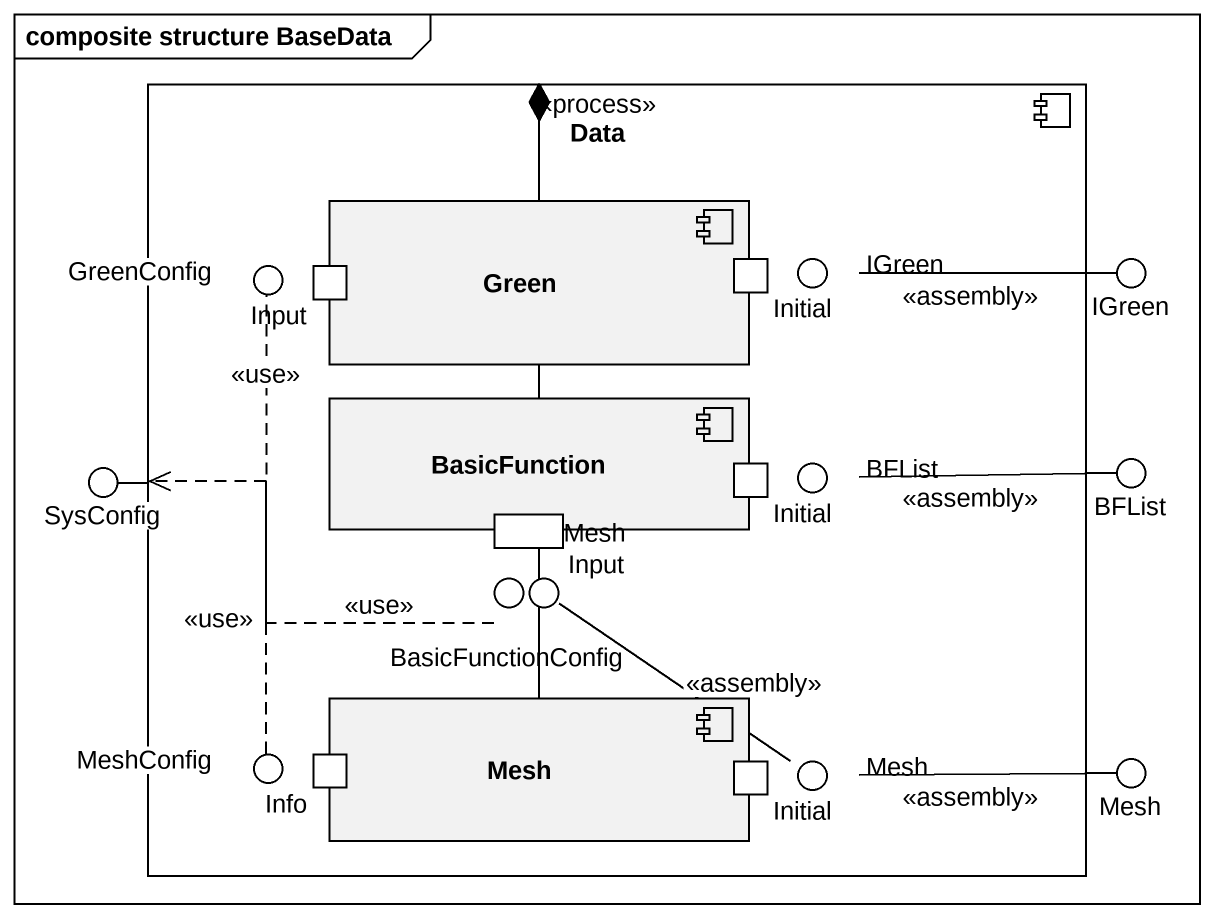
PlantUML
@startuml
mainframe composite structure BaseData
component Data <<process>> {
  component Green {
    port Input
    port Initial
  }
  component BasicFunction {
    port "Input" as Input_2
    port "Initial" as Initial_2
  }
  component "Mesh" as Mesh_2 {
    port Info
    port "Initial" as Initial_3
  }
}
() GreenConfig
() IGreen
() "IGreen" as IGreen_2
() BFList
() SysConfig
() BasicFunctionConfig
() Mesh
() "BFList" as BFList_2
() MeshConfig
() "Mesh" as Mesh_3
() "Mesh" as Mesh_4
Data -left- GreenConfig
Data -up- IGreen
Data -right- IGreen_2
Data -right- BFList
Data -left- SysConfig
Data -- BasicFunctionConfig
Data -- Mesh
Data -right- BFList_2
Data -- MeshConfig
Data -- Mesh_3
Data -right- Mesh_4
Green --* Data
GreenConfig ..> SysConfig : <<use>>
IGreen_2 -left- IGreen : <<assembly>>
BasicFunction -right-* Data
BFList -left- BFList_2 : <<assembly>>
BasicFunctionConfig .left.> SysConfig : <<use>>
Mesh -- Mesh_3 : <<assembly>>
MeshConfig .up.> SysConfig : <<use>>
Mesh_2 -up-* Data
Mesh_4 -left- Mesh_3 : <<assembly>>
@enduml
